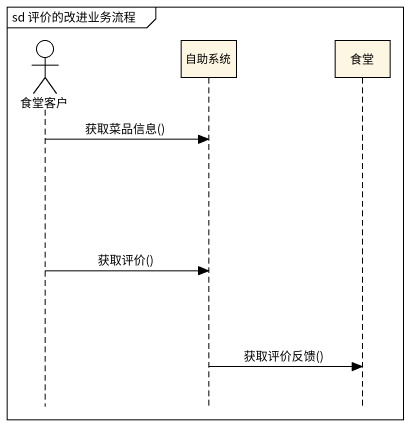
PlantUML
@startuml
mainframe sd 评价的改进业务流程
hide footbox
actor 食堂客户
participant 自助系统
participant 食堂

食堂客户 -> 自助系统 : 获取菜品信息()
食堂客户 -> 自助系统 : 获取评价()
自助系统 -> 食堂 : 获取评价反馈()
@enduml
